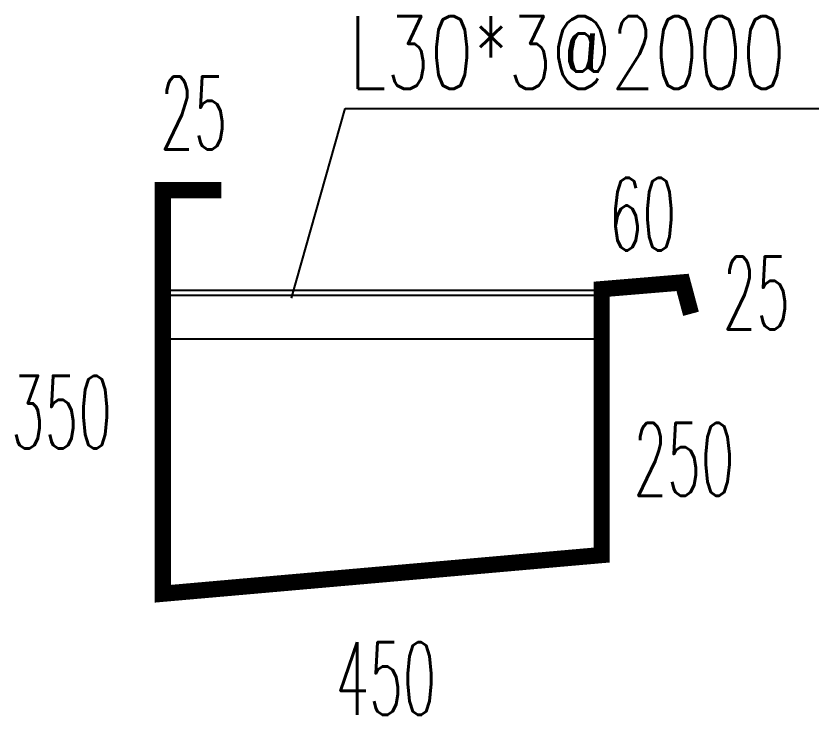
# Model space of a CAD drawing. Extents: x 32461 to 402082, y -617694 to 182569.
# Drawn here: x 163904 to 171355, y -259664 to -253181 of the extents above; entities that cross this region are included whole.
import ezdxf

# ---------------------------------------------------------------- set-up
doc = ezdxf.new("R2010")
doc.units = 0
doc.header["$LTSCALE"] = 1000
doc.header["$MEASUREMENT"] = 0
doc.layers.add('TC', color=151, linetype='CONTINUOUS')
doc.layers.add('卫浴', color=7, linetype='CONTINUOUS')
doc.layers.add('螺栓孔标注', color=9, linetype='CONTINUOUS', lineweight=25)
doc.styles.add('DIM_FONT', font='SIMPLEX.shx', dxfattribs={"width": 0.8, "bigfont": 'bigfont.shx'})

msp = doc.modelspace()

# ---------------------------------------------------------------- linework, layer by layer
at = {"layer": '卫浴'}
for p, q in [((169288.5, -255727.1, -1477.9), (165216.7, -255727.1, -1477.9)), ((169288.5, -255772.1, -1477.9), (165216.7, -255772.1, -1477.9)), ((169288.5, -256177.1, -1477.9), (165216.7, -256177.1, -1477.9))]:
    msp.add_line(p, q, dxfattribs=at)
at = {"layer": '卫浴', "const_width": 150.7, "elevation": -1477.9}
msp.add_lwpolyline([(165810.5, -254796.3), (165266.5, -254796.3), (165266.5, -258539.9), (169338.4, -258181.1), (169338.4, -255714.8), (170089.5, -255652.2), (170167.6, -255943.4)], dxfattribs=at)
at = {"layer": '螺栓孔标注'}
for p, q in [((166460, -255797.3, -1824.2), (166957.3, -254037.5, -2949.2)), ((166957.3, -254037.5, -2949.2), (171355, -254037.5, -2949.2))]:
    msp.add_line(p, q, dxfattribs=at)

# ---------------------------------------------------------------- texts
at = {"layer": 'TC', "color": 7, "style": 'DIM_FONT'}
for s, width, p in [('L30*3@2000', 0.7, (166995.1, -253856.5, -1478.7)), ('25', 0.539583, (165240.8, -254417.8)), ('60', 0.539583, (169406, -255356.8)), ('25', 0.539583, (170461.7, -256087.8)), ('350', 0.539583, (163857.4, -257192.6)), ('250', 0.539583, (169633.7, -257630.5)), ('450', 0.539583, (166868.2, -259664.2))]:
    msp.add_text(s, height=675, dxfattribs=dict(at, width=width)).set_placement(p)

doc.saveas('drawing.dxf')
